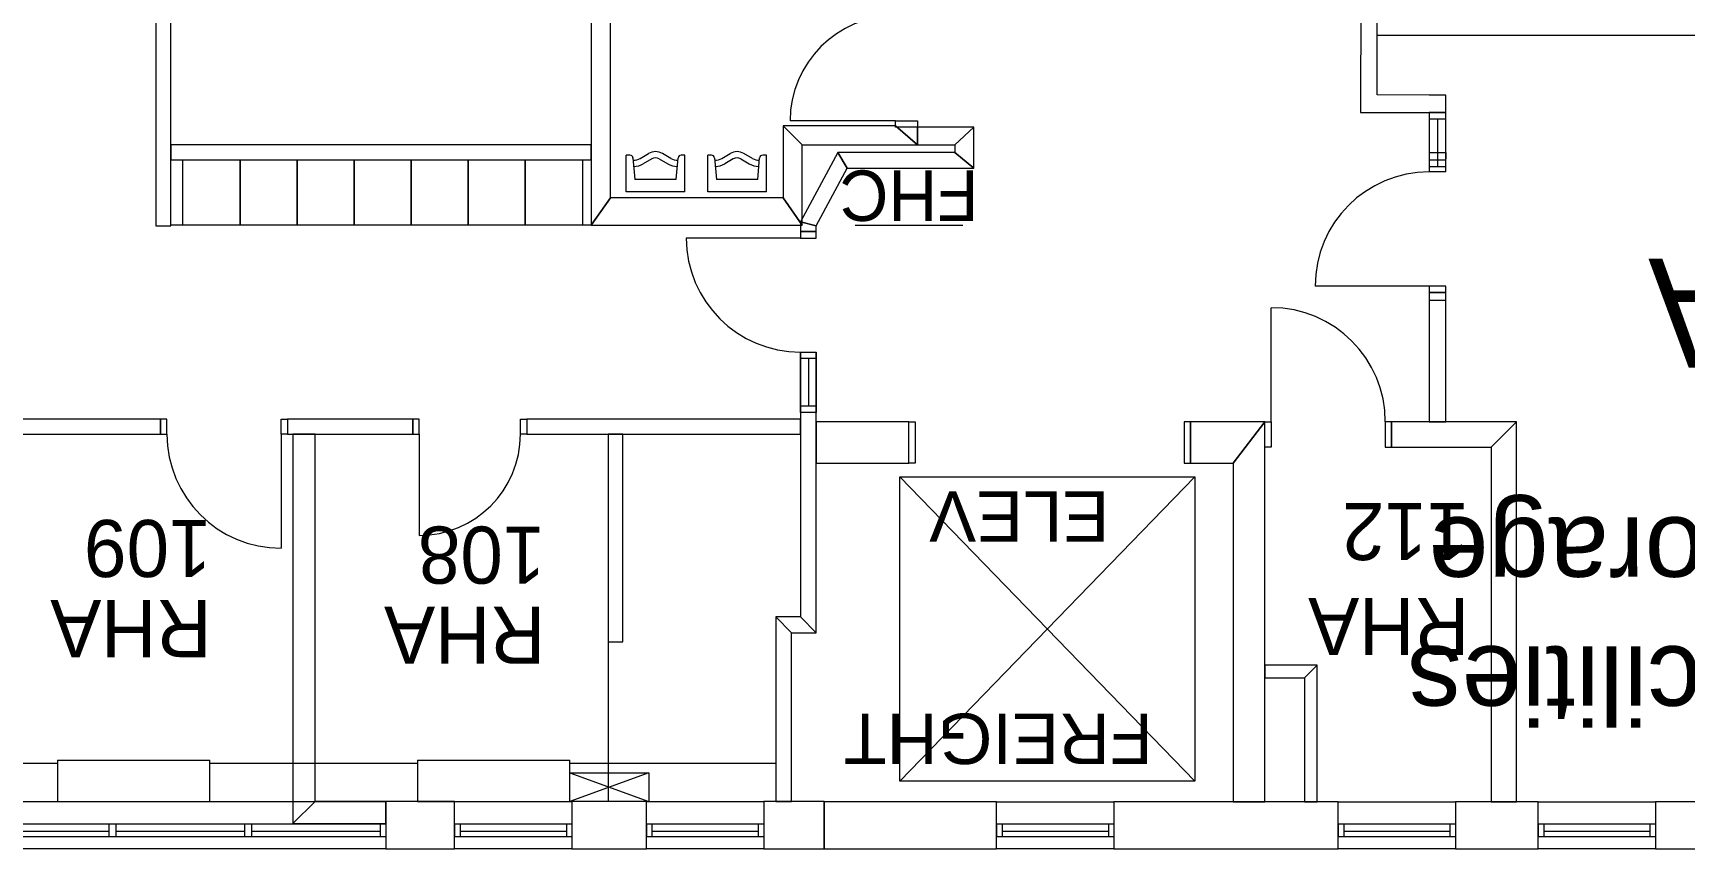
# Model space of a CAD drawing. Header units: inches. Extents: x -38945 to -32777, y -2171 to -942.
# Drawn here: x -38628 to -38107, y -2034 to -1777 of the extents above; entities that cross this region are included whole.
import ezdxf

# ---------------------------------------------------------------- set-up
doc = ezdxf.new("R2010")
doc.units = ezdxf.units.IN
doc.header["$LTSCALE"] = 86.4
doc.header["$MEASUREMENT"] = 0
for name, color, linetype, lineweight in [('01_Room Tags', 7, 'Continuous', 15), ('BUILDING STRUCTURE', 7, 'Continuous', 18), ('LABELS', 7, 'Continuous', 18)]:
    doc.layers.add(name, color=color, linetype=linetype, lineweight=lineweight)
doc.styles.add('Arial', font='arial.ttf')
doc.styles.add('PDF Arial', font='arial.ttf')

msp = doc.modelspace()

# ---------------------------------------------------------------- linework, layer by layer
at = {"layer": 'BUILDING STRUCTURE', "color": 7, "linetype": 'Continuous', "lineweight": 18}
for p, q in [((-38209.41, -1410.47), (-38209.46, -1802.13)), ((-38204.21, -1796.62), (-38204.17, -1441.79)), ((-38204.21, -1777.72), (-37760.08, -1777.72)), ((-38182.58, -1796.63), (-38204.21, -1796.62)), ((-38182.58, -1796.63), (-38187.83, -1796.63)), ((-38182.58, -1802.13), (-38182.58, -1796.63)), ((-38209.46, -1802.13), (-38182.58, -1802.13)), ((-38187.83, -1802.13), (-38187.83, -1817.05)), ((-38187.83, -1802.13), (-38187.83, -1817.05)), ((-38187.83, -1802.14), (-38187.83, -1820.89)), ((-38182.58, -1802.14), (-38187.83, -1802.14)), ((-38182.58, -1817.05), (-38182.58, -1802.13)), ((-38182.58, -1820.89), (-38182.58, -1802.14)), ((-38187.83, -1804.14), (-38182.58, -1804.14)), ((-38185.2, -1804.14), (-38185.2, -1819.14)), ((-38187.83, -1814.8), (-38182.58, -1814.8)), ((-38187.83, -1817.05), (-38182.58, -1817.05)), ((-38182.58, -1814.8), (-38182.58, -1816.8)), ((-38187.83, -1819.14), (-38182.58, -1819.14)), ((-38182.58, -1820.89), (-38187.83, -1820.89)), ((-38187.83, -1856.89), (-38223.83, -1856.89)), ((-38182.58, -1856.89), (-38187.83, -1856.89)), ((-38187.83, -1856.89), (-38187.83, -1858.89)), ((-38187.83, -1856.89), (-38187.83, -1899.71)), ((-38187.83, -1858.89), (-38182.58, -1858.89)), ((-38182.58, -1858.89), (-38187.83, -1858.89)), ((-38187.83, -1858.89), (-38187.83, -1861.39)), ((-38182.58, -1858.89), (-38182.58, -1856.89)), ((-38182.58, -1899.71), (-38182.58, -1856.89)), ((-38182.58, -1861.39), (-38182.58, -1858.89)), ((-38187.83, -1861.39), (-38182.58, -1861.39)), ((-38187.83, -1899.71), (-38182.58, -1899.71)), ((-38187.83, -1899.71), (-38182.58, -1899.71))]:
    msp.add_line(p, q, dxfattribs=at)
at = {"layer": 'BUILDING STRUCTURE', "color": 7, "linetype": 'Continuous', "lineweight": 5}
for p, q in [((-38452.13, -1492.37), (-38452.13, -1812.37)), ((-38589.5, -1665.97), (-38589.5, -1837.87)), ((-38584.8, -1812.37), (-38584.8, -1665.97)), ((-38584.8, -1837.87), (-38584.8, -1665.97)), ((-38589.5, -1678.17), (-38589.5, -1837.87)), ((-38446.13, -1829.11), (-38446.13, -1768.18)), ((-38452.13, -1776.43), (-38452.13, -1837.66)), ((-38446.13, -1829.11), (-38446.13, -1776.43)), ((-38391.63, -1806.31), (-38391.63, -1829.11)), ((-38356.23, -1806.31), (-38391.63, -1806.31)), ((-38356.23, -1806.31), (-38391.63, -1806.31)), ((-38391.63, -1806.31), (-38385.63, -1812.31)), ((-38385.63, -1812.31), (-38391.63, -1806.31)), ((-38391.63, -1806.31), (-38391.63, -1829.11)), ((-38356.23, -1804.81), (-38389.43, -1804.81)), ((-38356.23, -1806.81), (-38356.23, -1804.81)), ((-38356.23, -1804.81), (-38349.23, -1804.81)), ((-38356.23, -1806.31), (-38349.23, -1812.31)), ((-38356.23, -1806.81), (-38356.23, -1806.31)), ((-38349.23, -1812.31), (-38356.23, -1806.31)), ((-38349.23, -1806.81), (-38356.23, -1806.81)), ((-38349.23, -1806.81), (-38356.23, -1806.81)), ((-38349.23, -1804.81), (-38349.23, -1806.81)), ((-38349.23, -1812.31), (-38349.23, -1806.81)), ((-38331.43, -1806.81), (-38349.23, -1806.81)), ((-38349.23, -1806.81), (-38349.23, -1812.31)), ((-38331.43, -1806.81), (-38349.23, -1806.81)), ((-38349.23, -1806.81), (-38349.23, -1812.31)), ((-38349.23, -1812.31), (-38349.23, -1806.81)), ((-38337.43, -1812.31), (-38331.43, -1806.81)), ((-38331.43, -1806.81), (-38337.43, -1812.31)), ((-38331.43, -1819.71), (-38331.43, -1806.81)), ((-38331.43, -1819.71), (-38331.43, -1806.81)), ((-38452.13, -1812.37), (-38584.8, -1812.37)), ((-38452.13, -1812.37), (-38584.8, -1812.37)), ((-38584.8, -1812.37), (-38584.8, -1817.07)), ((-38452.13, -1817.07), (-38452.13, -1812.37)), ((-38385.63, -1837.66), (-38385.63, -1812.31)), ((-38385.63, -1812.31), (-38349.23, -1812.31)), ((-38385.63, -1812.31), (-38349.23, -1812.31)), ((-38385.63, -1837.66), (-38385.63, -1812.31)), ((-38349.23, -1812.31), (-38337.43, -1812.31)), ((-38349.23, -1812.31), (-38337.43, -1812.31)), ((-38337.43, -1812.31), (-38337.43, -1814.71)), ((-38337.43, -1812.31), (-38337.43, -1814.71)), ((-38584.8, -1837.87), (-38584.8, -1817.07)), ((-38584.8, -1817.07), (-38452.13, -1817.07)), ((-38584.8, -1837.66), (-38584.8, -1817.07)), ((-38584.8, -1817.07), (-38452.13, -1817.07)), ((-38584.8, -1817.07), (-38452.13, -1817.07)), ((-38580.95, -1837.66), (-38580.95, -1817.07)), ((-38580.95, -1817.07), (-38562.95, -1817.07)), ((-38562.95, -1837.66), (-38562.95, -1817.07)), ((-38562.95, -1817.07), (-38544.95, -1817.07)), ((-38562.95, -1817.07), (-38562.95, -1837.66)), ((-38544.95, -1817.07), (-38544.95, -1837.66)), ((-38544.95, -1837.66), (-38544.95, -1817.07)), ((-38544.95, -1817.07), (-38526.95, -1817.07)), ((-38526.95, -1837.66), (-38526.95, -1817.07)), ((-38526.95, -1817.07), (-38508.95, -1817.07)), ((-38526.95, -1817.07), (-38526.95, -1837.66)), ((-38508.95, -1817.07), (-38508.95, -1837.66)), ((-38508.95, -1837.66), (-38508.95, -1817.07)), ((-38508.95, -1817.07), (-38490.95, -1817.07)), ((-38490.95, -1837.66), (-38490.95, -1817.07)), ((-38490.95, -1817.07), (-38472.95, -1817.07)), ((-38490.95, -1817.07), (-38490.95, -1837.66)), ((-38472.95, -1817.07), (-38472.95, -1837.66)), ((-38472.95, -1837.66), (-38472.95, -1817.07)), ((-38472.95, -1817.07), (-38454.95, -1817.07)), ((-38454.95, -1817.07), (-38454.95, -1837.66)), ((-38454.95, -1817.07), (-38454.95, -1837.66)), ((-38452.13, -1817.07), (-38452.13, -1837.66)), ((-38441.14, -1827.21), (-38441.14, -1815.59)), ((-38439.97, -1815.59), (-38441.14, -1815.59)), ((-38438.99, -1816.49), (-38438.4, -1823.27)), ((-38436.71, -1816.61), (-38434.05, -1815.07)), ((-38433.07, -1816.78), (-38435.73, -1818.31)), ((-38430.71, -1816.78), (-38428.04, -1818.31)), ((-38427.06, -1816.61), (-38429.72, -1815.07)), ((-38425.37, -1823.27), (-38424.78, -1816.49)), ((-38422.63, -1815.59), (-38423.8, -1815.59)), ((-38422.63, -1827.21), (-38422.63, -1815.59)), ((-38415.41, -1827.21), (-38415.41, -1815.59)), ((-38414.24, -1815.59), (-38415.41, -1815.59)), ((-38413.26, -1816.49), (-38412.67, -1823.27)), ((-38410.99, -1816.61), (-38408.32, -1815.07)), ((-38407.34, -1816.78), (-38410, -1818.31)), ((-38404.98, -1816.78), (-38402.32, -1818.31)), ((-38401.33, -1816.61), (-38403.99, -1815.07)), ((-38399.65, -1823.27), (-38399.05, -1816.49)), ((-38396.91, -1815.59), (-38398.07, -1815.59)), ((-38396.91, -1827.21), (-38396.91, -1815.59)), ((-38374.41, -1814.71), (-38386.17, -1836.59)), ((-38374.41, -1814.71), (-38386.17, -1836.59)), ((-38337.43, -1814.71), (-38374.41, -1814.71)), ((-38337.43, -1814.71), (-38374.41, -1814.71)), ((-38374.41, -1814.71), (-38371.43, -1819.71)), ((-38371.43, -1819.71), (-38374.41, -1814.71)), ((-38331.43, -1819.71), (-38337.43, -1814.71)), ((-38337.43, -1814.71), (-38331.43, -1819.71)), ((-38425.37, -1823.27), (-38438.4, -1823.27)), ((-38399.65, -1823.27), (-38412.67, -1823.27)), ((-38381.17, -1837.85), (-38371.43, -1819.71)), ((-38381.17, -1837.85), (-38371.43, -1819.71)), ((-38371.43, -1819.71), (-38331.43, -1819.71)), ((-38371.43, -1819.71), (-38331.43, -1819.71)), ((-38368.91, -1819.71), (-38334.91, -1819.71)), ((-38422.63, -1827.21), (-38441.14, -1827.21)), ((-38396.91, -1827.21), (-38415.41, -1827.21)), ((-38452.13, -1837.66), (-38446.13, -1829.11)), ((-38446.13, -1829.11), (-38452.13, -1837.66)), ((-38391.63, -1829.11), (-38446.13, -1829.11)), ((-38391.63, -1829.11), (-38446.13, -1829.11)), ((-38391.63, -1829.11), (-38385.63, -1837.66)), ((-38385.63, -1837.66), (-38391.63, -1829.11)), ((-38589.5, -1837.87), (-38584.8, -1837.87)), ((-38589.5, -1837.87), (-38584.8, -1837.87)), ((-38452.13, -1837.66), (-38584.8, -1837.66)), ((-38562.95, -1837.66), (-38580.95, -1837.66)), ((-38544.95, -1837.66), (-38562.95, -1837.66)), ((-38526.95, -1837.66), (-38544.95, -1837.66)), ((-38508.95, -1837.66), (-38526.95, -1837.66)), ((-38490.95, -1837.66), (-38508.95, -1837.66)), ((-38472.95, -1837.66), (-38490.95, -1837.66)), ((-38454.95, -1837.66), (-38472.95, -1837.66)), ((-38452.13, -1837.66), (-38385.63, -1837.66)), ((-38452.13, -1837.66), (-38385.63, -1837.66)), ((-38386.17, -1836.59), (-38386.17, -1839.73)), ((-38386.17, -1836.59), (-38381.17, -1837.85)), ((-38381.17, -1837.85), (-38386.17, -1836.59)), ((-38386.17, -1836.59), (-38386.17, -1839.73)), ((-38381.17, -1839.73), (-38381.17, -1837.85)), ((-38381.17, -1839.73), (-38381.17, -1837.85)), ((-38368.91, -1837.71), (-38334.91, -1837.71)), ((-38386.17, -1841.73), (-38422.17, -1841.73)), ((-38386.17, -1839.73), (-38386.17, -1841.73)), ((-38381.17, -1839.73), (-38386.17, -1839.73)), ((-38386.17, -1839.73), (-38381.17, -1839.73)), ((-38386.17, -1841.73), (-38381.17, -1841.73)), ((-38381.17, -1841.73), (-38381.17, -1839.73)), ((-38237.68, -1899.71), (-38237.68, -1863.71)), ((-38386.17, -1877.73), (-38386.17, -1896.73)), ((-38386.17, -1896.73), (-38386.17, -1877.73)), ((-38386.17, -1877.73), (-38381.17, -1877.73)), ((-38386.17, -1879.73), (-38386.17, -1877.73)), ((-38386.17, -1877.73), (-38381.17, -1877.73)), ((-38381.17, -1879.73), (-38386.17, -1879.73)), ((-38381.17, -1879.73), (-38386.17, -1879.73)), ((-38383.67, -1879.73), (-38383.67, -1894.73)), ((-38381.17, -1896.73), (-38381.17, -1877.73)), ((-38381.17, -1877.73), (-38381.17, -1896.73)), ((-38381.17, -1877.73), (-38381.17, -1879.73)), ((-38381.17, -1894.73), (-38386.17, -1894.73)), ((-38588, -1898.87), (-38647.51, -1898.87)), ((-38588, -1898.87), (-38647.51, -1898.87)), ((-38586, -1898.87), (-38588, -1898.87)), ((-38588, -1898.87), (-38588, -1903.57)), ((-38588, -1903.57), (-38588, -1898.87)), ((-38586, -1903.57), (-38586, -1898.87)), ((-38550, -1903.57), (-38550, -1898.87)), ((-38550, -1898.87), (-38548, -1898.87)), ((-38508.47, -1898.87), (-38548, -1898.87)), ((-38548, -1898.87), (-38548, -1903.57)), ((-38508.47, -1898.87), (-38548, -1898.87)), ((-38548, -1898.87), (-38548, -1903.57)), ((-38506.47, -1898.87), (-38508.47, -1898.87)), ((-38508.47, -1898.87), (-38508.47, -1903.57)), ((-38508.47, -1903.57), (-38508.47, -1898.87)), ((-38506.47, -1903.57), (-38506.47, -1898.87)), ((-38474.47, -1903.57), (-38474.47, -1898.87)), ((-38474.47, -1898.87), (-38472.47, -1898.87)), ((-38386.17, -1898.87), (-38472.47, -1898.87)), ((-38472.47, -1898.87), (-38472.47, -1903.57)), ((-38386.17, -1898.87), (-38472.47, -1898.87)), ((-38472.47, -1898.87), (-38472.47, -1903.57)), ((-38381.17, -1896.73), (-38386.17, -1896.73)), ((-38386.17, -1896.73), (-38386.17, -1898.87)), ((-38381.17, -1896.73), (-38386.17, -1896.73)), ((-38381.17, -1896.73), (-38386.17, -1896.73)), ((-38386.17, -1896.73), (-38386.17, -1961.27)), ((-38386.17, -1903.57), (-38386.17, -1898.87)), ((-38381.17, -1899.71), (-38381.17, -1896.73)), ((-38381.17, -1966.27), (-38381.17, -1896.73)), ((-38351.98, -1899.71), (-38381.17, -1899.71)), ((-38351.98, -1899.71), (-38381.17, -1899.71)), ((-38381.17, -1899.71), (-38381.17, -1912.71)), ((-38351.98, -1899.71), (-38349.98, -1899.71)), ((-38351.98, -1912.71), (-38351.98, -1899.71)), ((-38351.98, -1912.71), (-38351.98, -1899.71)), ((-38349.98, -1899.71), (-38349.98, -1912.71)), ((-38263.18, -1899.71), (-38265.18, -1899.71)), ((-38265.18, -1899.71), (-38265.18, -1912.71)), ((-38239.68, -1899.71), (-38263.18, -1899.71)), ((-38263.18, -1912.71), (-38263.18, -1899.71)), ((-38239.68, -1899.71), (-38263.18, -1899.71)), ((-38263.18, -1899.71), (-38263.18, -1912.71)), ((-38249.68, -1912.71), (-38239.68, -1899.71)), ((-38239.68, -1899.71), (-38249.68, -1912.71)), ((-38239.68, -1899.71), (-38237.68, -1899.71)), ((-38239.68, -1907.71), (-38239.68, -1899.71)), ((-38239.68, -2019.56), (-38239.68, -1899.71)), ((-38237.68, -1899.71), (-38237.68, -1907.71)), ((-38199.68, -1899.71), (-38201.68, -1899.71)), ((-38201.68, -1899.71), (-38201.68, -1907.71)), ((-38189.33, -1899.71), (-38199.68, -1899.71)), ((-38199.68, -1907.71), (-38199.68, -1899.71)), ((-38199.68, -1899.71), (-38199.68, -1907.71)), ((-38160.3, -1899.71), (-38199.68, -1899.71)), ((-38160.3, -1899.71), (-38184.33, -1899.71)), ((-38160.3, -1899.71), (-38168.3, -1907.71)), ((-38168.3, -1907.71), (-38160.3, -1899.71)), ((-38160.3, -2009.44), (-38160.3, -1899.71)), ((-38160.3, -2019.56), (-38160.3, -1899.71)), ((-38643.7, -1903.57), (-38588, -1903.57)), ((-38643.7, -1903.57), (-38588, -1903.57)), ((-38588, -1903.57), (-38586, -1903.57)), ((-38548, -1903.57), (-38550, -1903.57)), ((-38550, -1903.57), (-38550, -1939.57)), ((-38548, -1903.57), (-38546.25, -1903.57)), ((-38548, -1903.57), (-38508.47, -1903.57)), ((-38546.25, -1903.57), (-38546.25, -2026.47)), ((-38546.25, -1903.57), (-38546.25, -2026.47)), ((-38539.25, -1903.57), (-38546.25, -1903.57)), ((-38539.25, -1903.57), (-38508.47, -1903.57)), ((-38539.25, -2019.47), (-38539.25, -1903.57)), ((-38539.25, -2019.47), (-38539.25, -1903.57)), ((-38508.47, -1903.57), (-38506.47, -1903.57)), ((-38506.47, -1903.57), (-38506.47, -1935.57)), ((-38472.47, -1903.57), (-38474.47, -1903.57)), ((-38472.47, -1903.57), (-38386.17, -1903.57)), ((-38472.47, -1903.57), (-38386.17, -1903.57)), ((-38446.85, -1903.57), (-38446.85, -1969.17)), ((-38442.15, -1903.57), (-38446.85, -1903.57)), ((-38442.15, -1969.17), (-38442.15, -1903.57)), ((-38386.17, -1903.57), (-38386.17, -1961.27)), ((-38239.68, -1976.51), (-38239.68, -1907.71)), ((-38237.68, -1907.71), (-38239.68, -1907.71)), ((-38201.68, -1907.71), (-38199.68, -1907.71)), ((-38199.68, -1907.71), (-38168.3, -1907.71)), ((-38199.68, -1907.71), (-38168.3, -1907.71)), ((-38168.3, -1907.71), (-38168.3, -2019.56)), ((-38168.3, -1907.71), (-38168.3, -2019.56)), ((-38381.17, -1966.27), (-38381.17, -1912.71)), ((-38381.17, -1912.71), (-38351.98, -1912.71)), ((-38381.17, -1912.71), (-38351.98, -1912.71)), ((-38354.81, -2013.11), (-38354.81, -1917.11)), ((-38354.81, -1917.11), (-38261.81, -1917.11)), ((-38261.81, -2013.11), (-38354.81, -1917.11)), ((-38261.81, -1917.11), (-38354.81, -2013.11)), ((-38349.98, -1912.71), (-38351.98, -1912.71)), ((-38265.18, -1912.71), (-38263.18, -1912.71)), ((-38263.18, -1912.71), (-38249.68, -1912.71)), ((-38263.18, -1912.71), (-38249.68, -1912.71)), ((-38261.81, -1917.11), (-38261.81, -2013.11)), ((-38249.68, -1912.71), (-38249.68, -2019.56)), ((-38249.68, -1912.71), (-38249.68, -2019.56)), ((-38393.95, -1961.27), (-38393.95, -2019.47)), ((-38386.17, -1961.27), (-38393.95, -1961.27)), ((-38386.17, -1961.27), (-38393.95, -1961.27)), ((-38393.95, -1961.27), (-38388.95, -1966.27)), ((-38388.95, -1966.27), (-38393.95, -1961.27)), ((-38393.95, -1961.27), (-38393.95, -2019.47)), ((-38381.17, -1966.27), (-38386.17, -1961.27)), ((-38386.17, -1961.27), (-38381.17, -1966.27)), ((-38446.85, -1969.17), (-38442.15, -1969.17)), ((-38446.85, -1969.17), (-38446.85, -2019.47)), ((-38388.95, -2019.47), (-38388.95, -1966.27)), ((-38388.95, -1966.27), (-38381.17, -1966.27)), ((-38388.95, -1966.27), (-38381.17, -1966.27)), ((-38388.95, -2019.47), (-38388.95, -1966.27)), ((-38223.2, -1976.51), (-38239.68, -1976.51)), ((-38223.2, -1976.51), (-38239.68, -1976.51)), ((-38239.68, -1976.51), (-38239.68, -1980.51)), ((-38223.2, -1976.51), (-38227.2, -1980.51)), ((-38227.2, -1980.51), (-38223.2, -1976.51)), ((-38223.2, -2019.56), (-38223.2, -1976.51)), ((-38223.2, -2019.56), (-38223.2, -1976.51)), ((-38239.68, -2019.56), (-38239.68, -1980.51)), ((-38239.68, -1980.51), (-38227.2, -1980.51)), ((-38239.68, -1980.51), (-38227.2, -1980.51)), ((-38227.2, -1980.51), (-38227.2, -2019.56)), ((-38227.2, -1980.51), (-38227.2, -2019.56)), ((-38620.49, -2007.47), (-38650.58, -2007.47)), ((-38620.49, -2006.47), (-38620.49, -2019.47)), ((-38620.49, -2006.47), (-38572.49, -2006.47)), ((-38572.49, -2019.47), (-38572.49, -2006.47)), ((-38506.95, -2007.47), (-38572.49, -2007.47)), ((-38506.95, -2006.47), (-38506.95, -2019.47)), ((-38506.95, -2006.47), (-38458.95, -2006.47)), ((-38458.95, -2019.47), (-38458.95, -2006.47)), ((-38393.95, -2007.47), (-38458.95, -2007.47)), ((-38458.95, -2010.47), (-38433.95, -2010.47)), ((-38458.95, -2019.47), (-38458.95, -2010.47)), ((-38458.95, -2010.47), (-38433.95, -2019.47)), ((-38433.95, -2010.47), (-38458.95, -2019.47)), ((-38458.95, -2010.47), (-38433.95, -2010.47)), ((-38458.95, -2019.47), (-38458.95, -2010.47)), ((-38458.95, -2010.47), (-38433.95, -2010.47)), ((-38458.95, -2019.47), (-38458.95, -2010.47)), ((-38433.95, -2010.47), (-38433.95, -2019.47)), ((-38433.95, -2010.47), (-38433.95, -2019.47)), ((-38433.95, -2010.47), (-38433.95, -2019.47)), ((-38261.81, -2013.11), (-38354.81, -2013.11)), ((-38160.3, -2019.56), (-38160.3, -2014.57)), ((-38646.5, -2019.47), (-38517, -2019.47)), ((-38620.49, -2019.47), (-38572.49, -2019.47)), ((-38539.25, -2019.47), (-38546.25, -2026.47)), ((-38546.25, -2026.47), (-38539.25, -2019.47)), ((-38517, -2019.47), (-38539.25, -2019.47)), ((-38517, -2019.47), (-38539.25, -2019.47)), ((-38495.25, -2019.47), (-38517, -2019.47)), ((-38495.25, -2019.47), (-38517, -2019.47)), ((-38517, -2019.47), (-38517, -2034.46)), ((-38517, -2026.47), (-38517, -2019.47)), ((-38506.95, -2019.47), (-38458.95, -2019.47)), ((-38495.25, -2034.46), (-38495.25, -2019.47)), ((-38495.25, -2019.47), (-38458.25, -2019.47)), ((-38495.25, -2034.46), (-38495.25, -2019.47)), ((-38433.95, -2019.47), (-38458.95, -2019.47)), ((-38433.95, -2019.47), (-38458.95, -2019.47)), ((-38433.95, -2019.47), (-38458.95, -2019.47)), ((-38434.75, -2019.47), (-38458.25, -2019.47)), ((-38458.25, -2019.47), (-38458.25, -2034.46)), ((-38434.75, -2019.47), (-38458.25, -2019.47)), ((-38458.25, -2019.47), (-38458.25, -2034.46)), ((-38434.75, -2034.46), (-38434.75, -2019.47)), ((-38434.75, -2019.47), (-38397.75, -2019.47)), ((-38434.75, -2034.46), (-38434.75, -2019.47)), ((-38393.95, -2019.47), (-38397.75, -2019.47)), ((-38397.75, -2019.47), (-38397.75, -2034.46)), ((-38378.71, -2019.47), (-38397.75, -2019.47)), ((-38397.75, -2019.47), (-38397.75, -2034.46)), ((-38393.95, -2019.47), (-38388.95, -2019.47)), ((-38378.71, -2019.47), (-38388.95, -2019.47)), ((-38378.71, -2034.46), (-38378.71, -2019.47)), ((-38378.71, -2034.46), (-38378.71, -2019.47)), ((-38324.28, -2019.56), (-38378.71, -2019.56)), ((-38378.71, -2019.56), (-38378.71, -2034.46)), ((-38324.28, -2019.56), (-38378.71, -2019.56)), ((-38378.71, -2019.56), (-38378.71, -2034.46)), ((-38324.28, -2034.46), (-38324.28, -2019.56)), ((-38324.28, -2019.56), (-38287.28, -2019.56)), ((-38324.28, -2034.46), (-38324.28, -2019.56)), ((-38249.68, -2019.56), (-38287.28, -2019.56)), ((-38287.28, -2019.56), (-38287.28, -2034.46)), ((-38216.55, -2019.56), (-38287.28, -2019.56)), ((-38287.28, -2019.56), (-38287.28, -2034.46)), ((-38249.68, -2019.56), (-38239.68, -2019.56)), ((-38227.2, -2019.56), (-38239.68, -2019.56)), ((-38227.2, -2019.56), (-38223.2, -2019.56)), ((-38216.55, -2019.56), (-38223.2, -2019.56)), ((-38216.55, -2034.46), (-38216.55, -2019.56)), ((-38216.55, -2019.56), (-38179.55, -2019.56)), ((-38216.55, -2034.46), (-38216.55, -2019.56)), ((-38168.3, -2019.56), (-38179.55, -2019.56)), ((-38179.55, -2019.56), (-38179.55, -2034.46)), ((-38153.48, -2019.56), (-38179.55, -2019.56)), ((-38179.55, -2019.56), (-38179.55, -2034.46)), ((-38168.3, -2019.56), (-38160.3, -2019.56)), ((-38153.48, -2019.56), (-38160.3, -2019.56)), ((-38153.48, -2034.46), (-38153.48, -2019.56)), ((-38153.48, -2019.56), (-38116.48, -2019.56)), ((-38153.48, -2034.46), (-38153.48, -2019.56)), ((-38109.93, -2019.56), (-38116.48, -2019.56)), ((-38116.48, -2019.56), (-38116.48, -2034.46)), ((-38094.98, -2019.56), (-38116.48, -2019.56)), ((-38116.48, -2019.56), (-38116.48, -2034.46)), ((-38517, -2026.66), (-38646.5, -2026.66)), ((-38604.32, -2026.66), (-38604.32, -2030.66)), ((-38602.07, -2026.66), (-38602.07, -2030.66)), ((-38561.53, -2026.66), (-38561.53, -2030.66)), ((-38559.28, -2026.66), (-38559.28, -2030.66)), ((-38546.25, -2026.47), (-38517, -2026.47)), ((-38546.25, -2026.47), (-38517, -2026.47)), ((-38518.75, -2026.66), (-38518.75, -2030.66)), ((-38517, -2026.47), (-38517, -2034.46)), ((-38517, -2026.66), (-38517, -2030.66)), ((-38495.25, -2026.66), (-38495.25, -2030.66)), ((-38458.25, -2026.66), (-38495.25, -2026.66)), ((-38493.5, -2026.66), (-38493.5, -2030.66)), ((-38460, -2026.66), (-38460, -2030.66)), ((-38458.25, -2026.66), (-38458.25, -2030.66)), ((-38434.75, -2026.66), (-38434.75, -2030.66)), ((-38397.75, -2026.66), (-38434.75, -2026.66)), ((-38433, -2026.66), (-38433, -2030.66)), ((-38399.5, -2026.66), (-38399.5, -2030.66)), ((-38397.75, -2026.66), (-38397.75, -2030.66)), ((-38324.28, -2026.66), (-38324.28, -2030.66)), ((-38287.28, -2026.66), (-38324.28, -2026.66)), ((-38322.53, -2026.66), (-38322.53, -2030.66)), ((-38289.03, -2026.66), (-38289.03, -2030.66)), ((-38287.28, -2026.66), (-38287.28, -2030.66)), ((-38216.55, -2026.66), (-38216.55, -2030.66)), ((-38179.55, -2026.66), (-38216.55, -2026.66)), ((-38214.8, -2026.66), (-38214.8, -2030.66)), ((-38181.3, -2026.66), (-38181.3, -2030.66)), ((-38179.55, -2026.66), (-38179.55, -2030.66)), ((-38153.48, -2026.66), (-38153.48, -2030.66)), ((-38116.48, -2026.66), (-38153.48, -2026.66)), ((-38151.73, -2026.66), (-38151.73, -2030.66)), ((-38118.23, -2026.66), (-38118.23, -2030.66)), ((-38116.48, -2026.66), (-38116.48, -2030.66)), ((-38517, -2030.66), (-38646.5, -2030.66)), ((-38604.32, -2028.96), (-38644.75, -2028.96)), ((-38561.53, -2028.96), (-38602.07, -2028.96)), ((-38518.75, -2028.96), (-38559.28, -2028.96)), ((-38458.25, -2030.66), (-38495.25, -2030.66)), ((-38460, -2028.96), (-38493.5, -2028.96)), ((-38397.75, -2030.66), (-38434.75, -2030.66)), ((-38399.5, -2028.96), (-38433, -2028.96)), ((-38287.28, -2030.66), (-38324.28, -2030.66)), ((-38289.03, -2028.96), (-38322.53, -2028.96)), ((-38179.55, -2030.66), (-38216.55, -2030.66)), ((-38181.3, -2028.96), (-38214.8, -2028.96)), ((-38116.48, -2030.66), (-38153.48, -2030.66)), ((-38118.23, -2028.96), (-38151.73, -2028.96)), ((-38517, -2034.46), (-38646.5, -2034.46)), ((-38517, -2034.46), (-38495.25, -2034.46)), ((-38517, -2034.46), (-38495.25, -2034.46)), ((-38458.25, -2034.46), (-38495.25, -2034.46)), ((-38458.25, -2034.46), (-38434.75, -2034.46)), ((-38458.25, -2034.46), (-38434.75, -2034.46)), ((-38397.75, -2034.46), (-38434.75, -2034.46)), ((-38397.75, -2034.46), (-38378.71, -2034.46)), ((-38397.75, -2034.46), (-38378.71, -2034.46)), ((-38378.71, -2034.46), (-38324.28, -2034.46)), ((-38378.71, -2034.46), (-38324.28, -2034.46)), ((-38287.28, -2034.46), (-38324.28, -2034.46)), ((-38287.28, -2034.46), (-38216.55, -2034.46)), ((-38287.28, -2034.46), (-38216.55, -2034.46)), ((-38179.55, -2034.46), (-38216.55, -2034.46)), ((-38179.55, -2034.46), (-38153.48, -2034.46)), ((-38179.55, -2034.46), (-38153.48, -2034.46)), ((-38116.48, -2034.46), (-38153.48, -2034.46)), ((-38116.48, -2034.46), (-38094.98, -2034.46)), ((-38116.48, -2034.46), (-38094.98, -2034.46))]:
    msp.add_line(p, q, dxfattribs=at)
for centre, radius, start, end in [((-38356.23, -1804.81), 33.2, 90, 180), ((-38439.97, -1816.58), 0.984, 4.999, 89.999), ((-38438.88, -1812.86), 4.33, 269.3147, 299.999), ((-38438.88, -1812.86), 6.3, 271.0944, 299.999), ((-38431.89, -1818.82), 4.33, 59.999, 119.999), ((-38431.89, -1818.82), 2.36, 59.999, 119.999), ((-38424.89, -1812.86), 6.3, 239.999, 268.9036), ((-38424.89, -1812.86), 4.33, 239.999, 270.6833), ((-38423.8, -1816.58), 0.984, 89.999, 174.999), ((-38414.24, -1816.58), 0.984, 4.999, 89.999), ((-38413.15, -1812.86), 4.33, 269.3147, 299.999), ((-38413.15, -1812.86), 6.3, 271.0944, 299.999), ((-38406.16, -1818.82), 4.33, 59.999, 119.999), ((-38406.16, -1818.82), 2.36, 59.999, 119.999), ((-38399.17, -1812.86), 6.3, 239.999, 268.9036), ((-38399.17, -1812.86), 4.33, 239.999, 270.6833), ((-38398.07, -1816.58), 0.984, 89.999, 174.999), ((-38386.17, -1841.73), 36, 180, 270), ((-38237.68, -1899.71), 36, 0, 90), ((-38550, -1903.57), 36, 180, 270), ((-38506.47, -1903.57), 32, 270, 0)]:
    msp.add_arc(centre, radius, start, end, dxfattribs=at)
at = {"layer": 'BUILDING STRUCTURE', "color": 7, "linetype": 'Continuous', "lineweight": 18}
msp.add_arc((-38187.83, -1856.89), 36, 90, 180, dxfattribs=at)

# ---------------------------------------------------------------- texts
at = {"layer": '01_Room Tags', "lineweight": 5, "transparency": 33554536, "insert": (-38062.12, -1922.5), "char_height": 24.4031, "attachment_point": 7, "rotation": 180, "style": 'PDF Arial'}
msp.add_mtext('\\pxqc;Facilities\\PStorage', dxfattribs=at)
at = {"layer": 'LABELS', "color": 7, "lineweight": 0, "rotation": 180, "style": 'Arial'}
for s, insert, char_height, attachment_point, line_spacing_factor in [('{\\fGotham Book|b0|i0|c0|p2;RHA\\P\\P111}', (-38021.72, -1841.26), 34.375, 4, 0.421547), ('{\\fGotham Book|b0|i0|c0|p2;FHC}', (-38351.91, -1828.26), 15.9144, 5, 0.700986), ('ELEV', (-38288.72, -1929.59), 15.914, 4, 0.672416), ('\\pxsm1;{\\fGotham Book|b0|i0|c0|p2;RHA\\P112}', (-38175.17, -1949.32), 18, 4, 0.562063), ('{\\fGotham Book|b0|i0|c0|p2;RHA\\P\\P109}', (-38571.95, -1952.19), 18, 4, 0.421547), ('{\\fGotham Book|b0|i0|c0|p2;RHA\\P\\P108}', (-38466.66, -1954.28), 18, 4, 0.421547), ('FREIGHT', (-38274.98, -1999.59), 15.914, 4, 0.672416)]:
    msp.add_mtext(s, dxfattribs=dict(at, insert=insert, char_height=char_height, attachment_point=attachment_point, line_spacing_factor=line_spacing_factor))

doc.saveas('drawing.dxf')
